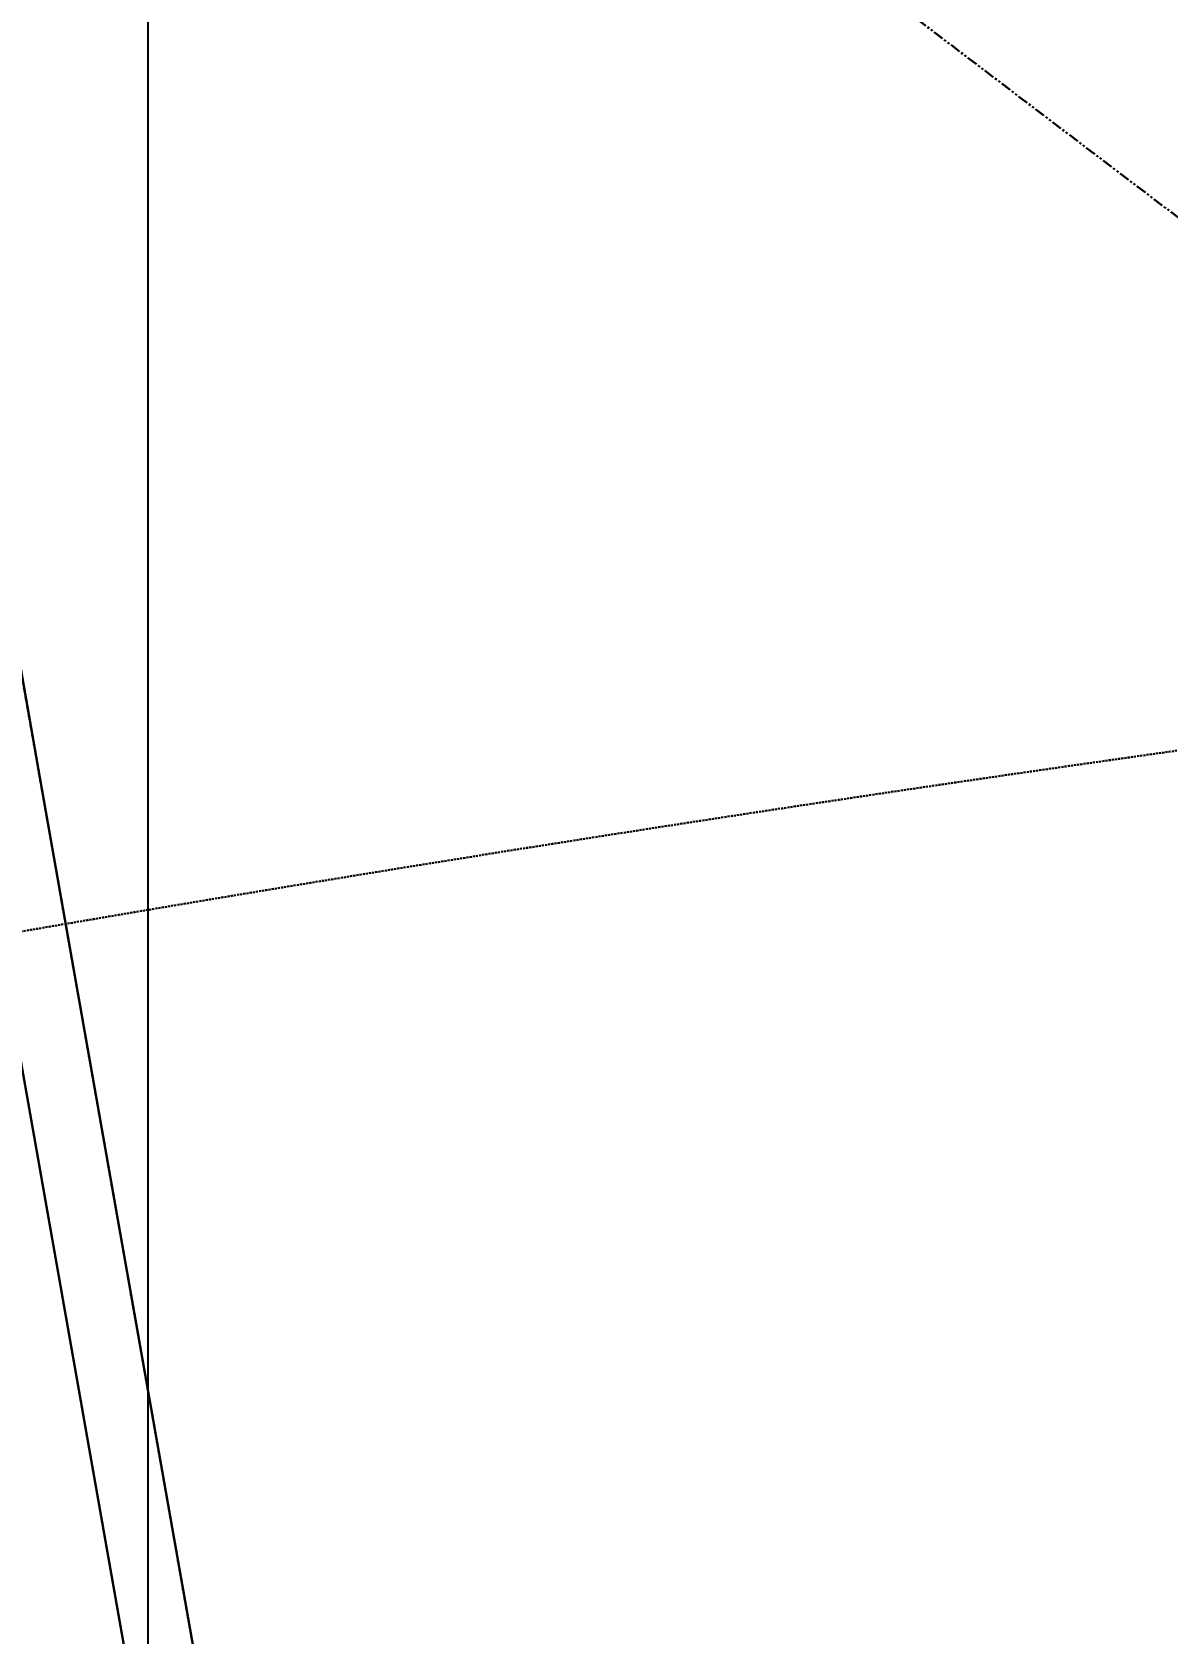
# Model space of a CAD drawing. Header units: millimetres. Extents: x 26027 to 581921, y 7230 to 233891.
# Drawn here: x 454009 to 454678, y 147793 to 148737 of the extents above; entities that cross this region are included whole.
import ezdxf

# ---------------------------------------------------------------- set-up
doc = ezdxf.new("R2010")
doc.units = ezdxf.units.MM
doc.header["$LTSCALE"] = 5
doc.linetypes.add('CACHE', pattern=[0.375, 0.25, -0.125])
doc.linetypes.add('FANTOME', pattern=[2.5, 1.25, -0.25, 0.25, -0.25, 0.25, -0.25])
doc.layers.get('0').update_dxf_attribs({"color": 252})
doc.layers.get('DEFPOINTS').update_dxf_attribs({"color": 252})
for name, color, linetype, lineweight in [('GE-CLEARANCE', 83, 'FANTOME', 30), ('GE-EQUIPMENT', 140, 'Continuous', 30), ('GE-EQUIPMENT_INSERTION', 140, 'Continuous', 30), ('GE-EQUIPMENT_LIGHT', 141, 'Continuous', 30), ('GE-EQUIPMENT_OUTLINE', 131, 'CACHE', 30), ('GE-MM-SCATTER_LINES', 222, 'CACHE', 30)]:
    doc.layers.add(name, color=color, linetype=linetype, lineweight=lineweight)
doc.layers.add('GE-DESIGNER_WARNING', color=1, linetype='Continuous', lineweight=30, plot=False)
doc.styles.add('ROMANS', font='romans', dxfattribs={"width": 0.8, "height": 100})
doc.dimstyles.new('100', dxfattribs={"dimscale": 0.8, "dimtxt": 180, "dimasz": 100, "dimexe": 150, "dimexo": 0, "dimgap": 100, "dimtad": 1, "dimtih": 1, "dimtoh": 1, "dimdec": 0, "dimzin": 0, "dimdsep": 46, "dimtxsty": 'ROMANS', "dimblk": 'DOT', "dimcen": 0, "dimclrd": 180, "dimclre": 180, "dimclrt": 180, "dimazin": 0, "dimtfac": 1, "dimtdec": 0, "dimtix": 1, "dimtmove": 2, "dimatfit": 3, "dimldrblk": 'DOT', "dimfxl": 1, "dimtolj": 1, "dimtzin": 0, "dimarcsym": 0})

# ---------------------------------------------------------------- blocks, each defined once
blk = doc.blocks.new('_Dot')
at = {"color": 0, "linetype": 'ByBlock', "lineweight": -2}
blk.add_line((-0.5, 0), (-1, 0), dxfattribs=at)
at = {"color": 0, "linetype": 'ByBlock', "const_width": 0.5}
blk.add_lwpolyline([(-0.25, 0, 1), (0.25, 0, 1)], format="xyb", close=True, dxfattribs=at)
blk = doc.blocks.new('*D484')
at = {"layer": 'DEFPOINTS', "color": 0}
for p in [(452467.53, 149660.27, 2.36), (454076.96, 142305.27, 2.36), (454076.96, 142305.27)]:
    blk.add_point(p, dxfattribs=at)
at = {"layer": 'GE-DESIGNER_WARNING', "color": 180, "lineweight": -2, "transparency": 16777216}
for p, q in [((452467.53, 149660.27), (454196.96, 149660.27)), ((454076.96, 149580.27), (454076.96, 146112.77)), ((454076.96, 142385.27), (454076.96, 145852.77)), ((454076.96, 142305.27), (454196.96, 142305.27))]:
    blk.add_line(p, q, dxfattribs=at)
at = {"layer": 'GE-DESIGNER_WARNING', "color": 180, "lineweight": -2, "transparency": 16777216, "xscale": 80, "yscale": 80, "zscale": 80}
for p, rotation in [((454076.96, 149660.27), 90), ((454076.96, 142305.27), 270)]:
    blk.add_blockref('_Dot', p, dxfattribs=dict(at, rotation=rotation))
at = {"layer": 'GE-DESIGNER_WARNING', "color": 180, "transparency": 16777216, "insert": (454076.96, 145982.77), "char_height": 100, "attachment_point": 5, "style": 'ROMANS'}
blk.add_mtext('\\A1;7355', dxfattribs=at)
blk = doc.blocks.new('GE-EUR02909')
at = {"layer": 'GE-CLEARANCE'}
blk.add_lwpolyline([(-366.98, 1538.04), (-1024.98, 1538.04), (-1425.05, 624.04), (-1425.05, -3055.6), (-500.05, -4055.6), (499.95, -4055.6), (1424.95, -3055.6), (1424.95, -883.18), (1935.07, -384), (1935.07, 624.04), (1025.02, 1538.04), (367.02, 1538.04)], dxfattribs=at)
at = {"layer": 'GE-EQUIPMENT'}
blk.add_lwpolyline([(-325.13, -969.6), (-325.13, -1125.62), (-325.13, -1125.77), (-325.13, -3260.58), (-325.13, -3404.6)], dxfattribs=at)
at = {"layer": 'GE-EQUIPMENT_LIGHT'}
blk.add_lwpolyline([(-285.04, -1203.72), (-285.04, -3404.6)], dxfattribs=at)
at = {"layer": 'GE-EQUIPMENT_OUTLINE'}
blk.add_lwpolyline([(-325.13, -969.6), (-325.13, -1125.62), (-325.13, -1125.77), (-325.13, -3260.58), (-325.13, -3404.6)], dxfattribs=at)
blk = doc.blocks.new('GE-EUR02460')
at = {"layer": 'GE-MM-SCATTER_LINES'}
blk.add_lwpolyline([(887.35, 0, -0.018319), (1569.09, -559.34, -0.025066), (2044, -1012.77, -0.032472), (2545.06, -1597.23, -0.070239), (2870.74, -2176.73, -0.121658), (2917.16, -2556.39, -0.150558), (2802.23, -2792.61, -0.136905), (2240.21, -3048.25, -0.042121), (1093.99, -3155.94, -0.012265), (-0.07, -3172.29, -0.012265), (-1094.13, -3155.94, -0.042121), (-2240.35, -3048.25, -0.136905), (-2802.37, -2792.61, -0.150558), (-2917.3, -2556.39, -0.121658), (-2870.88, -2176.73, -0.070239), (-2545.2, -1597.23, -0.032472), (-2044.14, -1012.77, -0.025066), (-1569.23, -559.34, -0.018319), (-887.49, 0)], format="xyb", dxfattribs=at)

msp = doc.modelspace()

# ---------------------------------------------------------------- block references
at = {"layer": 'GE-EQUIPMENT_INSERTION', "rotation": 189.9999999999998}
msp.add_blockref('GE-EUR02909', (454259.3, 145029.81), dxfattribs=at)

# ---------------------------------------------------------------- dimensions: what is measured, and where the dimension line sits
at = {"layer": 'GE-DESIGNER_WARNING'}
dim = msp.add_linear_dim(base=(454076.96, 142305.27), p1=(452467.53, 149660.27, 2.36), p2=(454076.96, 142305.27, 2.36), angle=90, dimstyle='100', dxfattribs=at)
dim.commit()
dim.dimension.update_dxf_attribs({"geometry": '*D484', "text_midpoint": (454076.96, 145982.77)})

# ---------------------------------------------------------------- next in the draw order: block references
at = {"layer": 'GE-EQUIPMENT_INSERTION', "rotation": 189.9999999999998}
msp.add_blockref('GE-EUR02460', (454259.3, 145029.81), dxfattribs=at)

doc.saveas('drawing.dxf')
